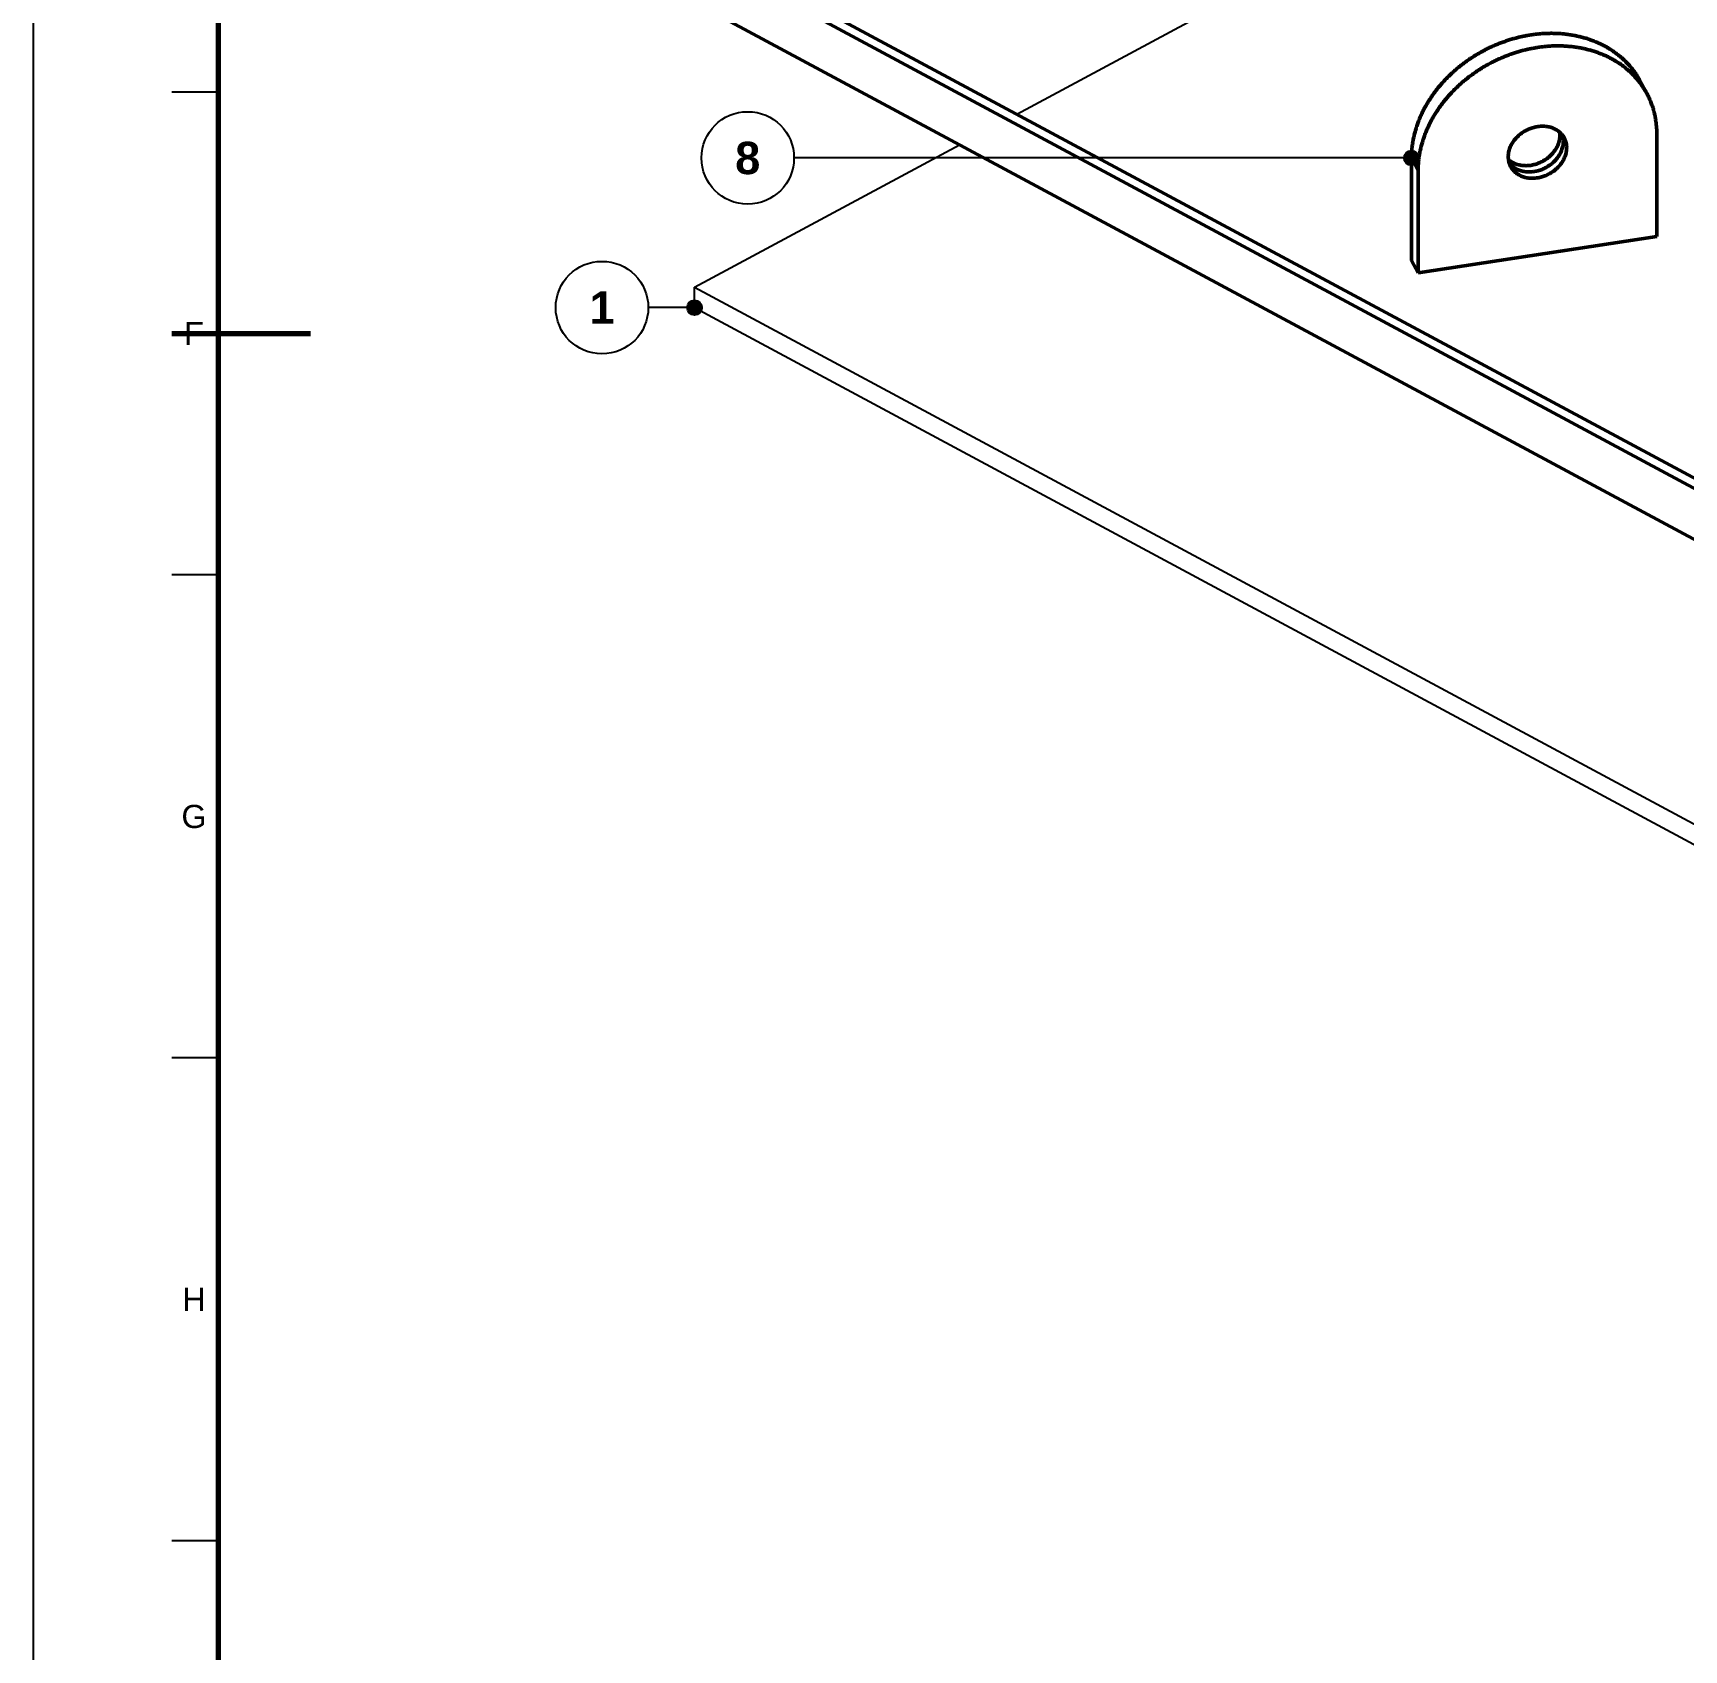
# Model space of a CAD drawing. Header units: millimetres. Extents: x 0 to 841, y 0 to 594.
# Drawn here: x 0 to 178.5, y 154.8 to 329.5 of the extents above; entities that cross this region are included whole.
import ezdxf
from ezdxf.enums import TextEntityAlignment as Align

# ---------------------------------------------------------------- set-up
doc = ezdxf.new("R2010")
doc.units = ezdxf.units.MM
for name, color, linetype, lineweight in [('ACH', 7, 'CONTINUOUS', 13), ('COTA', 7, 'CONTINUOUS', 25), ('FINA', 7, 'CONTINUOUS', 25), ('MARCO', 7, 'CONTINUOUS', 70), ('TXT', 7, 'CONTINUOUS', 25), ('VIS', 7, 'CONTINUOUS', 50)]:
    doc.layers.add(name, color=color, linetype=linetype, lineweight=lineweight)
doc.styles.add('STD', font='LiberationSans-Regular.ttf')
doc.styles.add('STDB', font='LiberationSans-Bold.ttf')

msp = doc.modelspace()

# ---------------------------------------------------------------- hatches: boundary and pattern name
at = {"layer": 'ACH'}
h = msp.add_hatch(color=7, dxfattribs=at)
h.dxf.hatch_style = 1
h.paths.add_polyline_path([(149.79, 315.97), (149.55, 316.53), (148.99, 316.77), (148.42, 316.53), (148.19, 315.97), (148.42, 315.4), (148.99, 315.17), (149.55, 315.4)])
h = msp.add_hatch(color=7, dxfattribs=at)
h.dxf.hatch_style = 1
h.paths.add_polyline_path([(72.3, 299.8), (72.07, 300.36), (71.5, 300.6), (70.93, 300.36), (70.7, 299.8), (70.93, 299.23), (71.5, 299), (72.07, 299.23)])

# ---------------------------------------------------------------- linework, layer by layer
at = {"layer": 'COTA'}
for p, q in [((148.99, 315.97), (82.25, 315.97)), ((71.5, 299.8), (66.5, 299.8))]:
    msp.add_line(p, q, dxfattribs=at)
for centre in [(148.99, 315.97), (71.5, 299.8)]:
    msp.add_circle(centre, 0.8, dxfattribs=at)
at = {"layer": 'FINA'}
for p, q in [((20, 323.09), (15, 323.09)), ((20, 270.91), (15, 270.91)), ((20, 218.73), (15, 218.73)), ((20, 166.55), (15, 166.55))]:
    msp.add_line(p, q, dxfattribs=at)
msp.add_lwpolyline([(0, 0), (841, 0), (841, 594), (0, 594)], close=True, dxfattribs=at)
for points in [[(106.33, 320.71), (335.5, 443.75)], [(71.5, 338.31), (335.5, 196.57)], [(72.53, 338.86), (336.53, 197.12)], [(71.5, 332.77), (335.5, 191.03)], [(148.99, 315.97), (148.99, 316.09), (148.99, 316.21), (148.99, 316.33), (149, 316.45), (149.01, 316.57), (149.01, 316.69), (149.02, 316.81), (149.03, 316.93), (149.05, 317.05), (149.06, 317.16), (149.07, 317.28), (149.09, 317.4), (149.11, 317.52), (149.13, 317.64), (149.15, 317.76), (149.17, 317.88), (149.19, 318), (149.22, 318.11), (149.24, 318.23), (149.27, 318.35), (149.29, 318.47), (149.32, 318.58), (149.35, 318.7), (149.39, 318.81), (149.42, 318.93), (149.45, 319.05), (149.49, 319.16), (149.52, 319.27), (149.56, 319.39), (149.6, 319.5), (149.64, 319.62), (149.68, 319.73), (149.72, 319.84), (149.77, 319.95), (149.81, 320.07), (149.86, 320.18), (149.9, 320.29), (149.95, 320.4), (150, 320.51), (150.05, 320.62), (150.1, 320.73), (150.15, 320.84), (150.2, 320.94), (150.26, 321.05), (150.31, 321.16), (150.37, 321.27), (150.42, 321.37), (150.48, 321.48), (150.54, 321.58), (150.6, 321.69), (150.66, 321.79), (150.72, 321.89), (150.78, 322), (150.84, 322.1), (150.91, 322.2), (150.97, 322.3), (151.04, 322.4), (151.11, 322.5), (151.17, 322.6), (151.24, 322.7), (151.31, 322.8), (151.38, 322.9), (151.45, 322.99), (151.52, 323.09), (151.59, 323.19), (151.67, 323.28), (151.74, 323.38), (151.82, 323.47), (151.89, 323.57), (151.97, 323.66), (152.05, 323.75), (152.12, 323.84), (152.2, 323.93), (152.28, 324.02), (152.36, 324.11), (152.44, 324.2), (152.52, 324.29), (152.6, 324.38), (152.69, 324.47), (152.77, 324.55), (152.85, 324.64), (152.94, 324.72), (153.02, 324.81), (153.11, 324.89), (153.2, 324.98), (153.28, 325.06), (153.37, 325.14), (153.46, 325.22), (153.55, 325.3), (153.64, 325.38), (153.73, 325.46), (153.82, 325.54), (153.91, 325.62), (154.01, 325.7), (154.1, 325.77), (154.19, 325.85), (154.29, 325.92), (154.38, 326), (154.47, 326.07), (154.57, 326.14), (154.67, 326.22), (154.76, 326.29), (154.86, 326.36), (154.96, 326.43), (155.06, 326.5), (155.15, 326.57), (155.25, 326.63), (155.35, 326.7), (155.45, 326.77), (155.55, 326.83), (155.66, 326.9), (155.76, 326.96), (155.86, 327.03), (155.96, 327.09), (156.06, 327.15), (156.17, 327.21), (156.27, 327.27), (156.38, 327.33), (156.48, 327.39), (156.59, 327.45), (156.69, 327.51), (156.8, 327.56), (156.9, 327.62), (157.01, 327.68), (157.12, 327.73), (157.23, 327.78), (157.33, 327.84), (157.44, 327.89), (157.55, 327.94), (157.66, 327.99), (157.77, 328.04), (157.88, 328.09), (157.99, 328.14), (158.1, 328.18), (158.21, 328.23), (158.32, 328.28), (158.43, 328.32), (158.55, 328.36), (158.66, 328.41), (158.77, 328.45), (158.88, 328.49), (159, 328.53), (159.11, 328.57), (159.22, 328.61), (159.34, 328.65), (159.45, 328.69), (159.57, 328.72), (159.68, 328.76), (159.8, 328.79), (159.91, 328.83), (160.03, 328.86), (160.14, 328.89), (160.26, 328.92), (160.38, 328.95), (160.49, 328.98), (160.61, 329.01), (160.73, 329.04), (160.84, 329.07), (160.96, 329.09), (161.08, 329.12), (161.2, 329.14), (161.31, 329.16), (161.43, 329.19), (161.55, 329.21), (161.67, 329.23), (161.79, 329.25), (161.91, 329.27), (162.02, 329.28), (162.14, 329.3), (162.26, 329.32), (162.38, 329.33), (162.5, 329.35), (162.62, 329.36), (162.74, 329.37), (162.86, 329.38), (162.98, 329.39), (163.1, 329.4), (163.22, 329.41), (163.34, 329.41), (163.46, 329.42), (163.58, 329.43), (163.7, 329.43), (163.82, 329.43), (163.94, 329.43), (164.06, 329.44), (164.18, 329.44), (164.3, 329.43), (164.42, 329.43), (164.54, 329.43), (164.66, 329.43), (164.78, 329.42), (164.9, 329.41), (165.02, 329.41), (165.14, 329.4), (165.26, 329.39), (165.38, 329.38), (165.5, 329.37), (165.62, 329.35), (165.74, 329.34), (165.86, 329.32), (165.98, 329.31), (166.1, 329.29), (166.22, 329.27), (166.33, 329.25), (166.45, 329.23), (166.57, 329.21), (166.69, 329.19), (166.81, 329.16), (166.92, 329.14), (167.04, 329.11), (167.16, 329.09), (167.28, 329.06), (167.39, 329.03), (167.51, 329), (167.62, 328.96), (167.74, 328.93), (167.86, 328.9), (167.97, 328.86), (168.08, 328.82), (168.2, 328.79), (168.31, 328.75), (168.43, 328.71), (168.54, 328.67), (168.65, 328.62), (168.76, 328.58), (168.87, 328.53), (168.99, 328.49), (169.1, 328.44), (169.21, 328.39), (169.31, 328.34), (169.42, 328.29), (169.53, 328.24), (169.64, 328.18), (169.75, 328.13), (169.85, 328.07), (169.96, 328.01), (170.06, 327.96), (170.17, 327.9), (170.27, 327.84), (170.37, 327.77), (170.48, 327.71), (170.58, 327.65), (170.68, 327.58), (170.78, 327.51), (170.88, 327.44), (170.97, 327.37), (171.07, 327.3), (171.17, 327.23), (171.26, 327.16), (171.36, 327.09), (171.45, 327.01), (171.54, 326.93), (171.64, 326.86), (171.73, 326.78), (171.82, 326.7), (171.91, 326.62), (171.99, 326.53), (172.08, 326.45), (172.17, 326.37), (172.25, 326.28), (172.33, 326.19), (172.41, 326.1), (172.5, 326.02), (172.58, 325.93), (172.65, 325.83), (172.73, 325.74), (172.81, 325.65), (172.88, 325.56), (172.96, 325.46), (173.03, 325.36), (173.1, 325.27), (173.17, 325.17), (173.24, 325.07), (173.3, 324.97), (173.37, 324.87), (173.43, 324.77), (173.5, 324.67), (173.56, 324.56), (173.62, 324.46), (173.68, 324.35), (173.73, 324.25)], [(149.71, 314.61), (149.71, 314.73), (149.71, 314.85), (149.72, 314.97), (149.72, 315.09), (149.73, 315.21), (149.74, 315.33), (149.74, 315.45), (149.76, 315.57), (149.77, 315.69), (149.78, 315.81), (149.8, 315.93), (149.81, 316.05), (149.83, 316.17), (149.85, 316.29), (149.87, 316.4), (149.89, 316.52), (149.91, 316.64), (149.94, 316.76), (149.96, 316.88), (149.99, 316.99), (150.02, 317.11), (150.05, 317.23), (150.08, 317.34), (150.11, 317.46), (150.14, 317.57), (150.17, 317.69), (150.21, 317.81), (150.24, 317.92), (150.28, 318.03), (150.32, 318.15), (150.36, 318.26), (150.4, 318.37), (150.44, 318.49), (150.49, 318.6), (150.53, 318.71), (150.58, 318.82), (150.62, 318.93), (150.67, 319.04), (150.72, 319.15), (150.77, 319.26), (150.82, 319.37), (150.87, 319.48), (150.92, 319.59), (150.98, 319.7), (151.03, 319.8), (151.09, 319.91), (151.14, 320.02), (151.2, 320.12), (151.26, 320.23), (151.32, 320.33), (151.38, 320.44), (151.44, 320.54), (151.5, 320.64), (151.57, 320.74), (151.63, 320.85), (151.69, 320.95), (151.76, 321.05), (151.83, 321.15), (151.89, 321.25), (151.96, 321.35), (152.03, 321.44), (152.1, 321.54), (152.17, 321.64), (152.24, 321.74), (152.32, 321.83), (152.39, 321.93), (152.46, 322.02), (152.54, 322.12), (152.61, 322.21), (152.69, 322.3), (152.77, 322.4), (152.84, 322.49), (152.92, 322.58), (153, 322.67), (153.08, 322.76), (153.16, 322.85), (153.24, 322.94), (153.33, 323.02), (153.41, 323.11), (153.49, 323.2), (153.58, 323.28), (153.66, 323.37), (153.75, 323.45), (153.83, 323.54), (153.92, 323.62), (154.01, 323.7), (154.09, 323.79), (154.18, 323.87), (154.27, 323.95), (154.36, 324.03), (154.45, 324.11), (154.54, 324.19), (154.63, 324.26), (154.73, 324.34), (154.82, 324.42), (154.91, 324.49), (155.01, 324.57), (155.1, 324.64), (155.2, 324.72), (155.29, 324.79), (155.39, 324.86), (155.48, 324.93), (155.58, 325), (155.68, 325.07), (155.78, 325.14), (155.88, 325.21), (155.98, 325.28), (156.07, 325.35), (156.17, 325.41), (156.28, 325.48), (156.38, 325.54), (156.48, 325.61), (156.58, 325.67), (156.68, 325.73), (156.79, 325.8), (156.89, 325.86), (156.99, 325.92), (157.1, 325.98), (157.2, 326.04), (157.31, 326.09), (157.41, 326.15), (157.52, 326.21), (157.63, 326.27), (157.73, 326.32), (157.84, 326.37), (157.95, 326.43), (158.05, 326.48), (158.16, 326.53), (158.27, 326.58), (158.38, 326.63), (158.49, 326.68), (158.6, 326.73), (158.71, 326.78), (158.82, 326.83), (158.93, 326.87), (159.04, 326.92), (159.15, 326.97), (159.27, 327.01), (159.38, 327.05), (159.49, 327.09), (159.6, 327.14), (159.72, 327.18), (159.83, 327.22), (159.94, 327.26), (160.06, 327.29), (160.17, 327.33), (160.29, 327.37), (160.4, 327.4), (160.52, 327.44), (160.63, 327.47), (160.75, 327.5), (160.86, 327.54), (160.98, 327.57), (161.1, 327.6), (161.21, 327.63), (161.33, 327.66), (161.45, 327.68), (161.56, 327.71), (161.68, 327.74), (161.8, 327.76), (161.92, 327.79), (162.03, 327.81), (162.15, 327.83), (162.27, 327.85), (162.39, 327.87), (162.51, 327.89), (162.63, 327.91), (162.75, 327.93), (162.86, 327.95), (162.98, 327.96), (163.1, 327.98), (163.22, 327.99), (163.34, 328), (163.46, 328.01), (163.58, 328.03), (163.7, 328.04), (163.82, 328.04), (163.94, 328.05), (164.06, 328.06), (164.18, 328.07), (164.3, 328.07), (164.42, 328.07), (164.54, 328.08), (164.66, 328.08), (164.78, 328.08), (164.9, 328.08), (165.02, 328.08), (165.14, 328.08), (165.26, 328.07), (165.38, 328.07), (165.5, 328.06), (165.62, 328.06), (165.74, 328.05), (165.86, 328.04), (165.98, 328.03), (166.1, 328.02), (166.22, 328.01), (166.34, 328), (166.46, 327.98), (166.58, 327.97), (166.7, 327.95), (166.82, 327.94), (166.94, 327.92), (167.06, 327.9), (167.17, 327.88), (167.29, 327.86), (167.41, 327.83), (167.53, 327.81), (167.65, 327.78), (167.76, 327.76), (167.88, 327.73), (168, 327.7), (168.11, 327.67), (168.23, 327.64), (168.35, 327.61), (168.46, 327.58), (168.58, 327.54), (168.69, 327.51), (168.81, 327.47), (168.92, 327.43), (169.03, 327.39), (169.15, 327.35), (169.26, 327.31), (169.37, 327.27), (169.48, 327.22), (169.6, 327.18), (169.71, 327.13), (169.82, 327.08), (169.93, 327.04), (170.04, 326.99), (170.14, 326.93), (170.25, 326.88), (170.36, 326.83), (170.47, 326.77), (170.57, 326.72), (170.68, 326.66), (170.78, 326.6), (170.89, 326.54), (170.99, 326.48), (171.1, 326.42), (171.2, 326.35), (171.3, 326.29), (171.4, 326.22), (171.5, 326.16), (171.6, 326.09), (171.7, 326.02), (171.79, 325.95), (171.89, 325.88), (171.99, 325.8), (172.08, 325.73), (172.17, 325.65), (172.27, 325.58), (172.36, 325.5), (172.45, 325.42), (172.54, 325.34), (172.63, 325.26), (172.71, 325.18), (172.8, 325.09), (172.89, 325.01), (172.97, 324.92), (173.05, 324.84), (173.14, 324.75), (173.22, 324.66), (173.3, 324.57), (173.38, 324.48), (173.45, 324.39), (173.53, 324.29), (173.6, 324.2), (173.68, 324.11), (173.75, 324.01), (173.82, 323.91), (173.89, 323.81), (173.96, 323.72), (174.03, 323.62), (174.09, 323.51), (174.15, 323.41), (174.22, 323.31), (174.28, 323.21), (174.34, 323.1), (174.4, 323), (174.46, 322.89)], [(173.73, 324.25), (174.46, 322.89)], [(174.46, 322.89), (174.51, 322.79), (174.57, 322.68), (174.62, 322.57), (174.67, 322.46), (174.72, 322.35), (174.77, 322.24), (174.82, 322.12), (174.86, 322.01), (174.91, 321.9), (174.95, 321.78), (174.99, 321.67), (175.03, 321.55), (175.07, 321.44), (175.11, 321.32), (175.14, 321.21), (175.17, 321.09), (175.21, 320.97), (175.24, 320.86), (175.26, 320.74), (175.29, 320.62), (175.32, 320.5), (175.34, 320.38), (175.36, 320.26), (175.38, 320.14), (175.4, 320.02), (175.42, 319.9), (175.44, 319.78), (175.45, 319.66), (175.46, 319.54), (175.47, 319.42), (175.48, 319.3), (175.49, 319.18), (175.5, 319.05), (175.5, 318.93), (175.51, 318.81), (175.51, 318.69), (175.51, 318.57)], [(159.46, 316.11), (159.46, 316.23), (159.47, 316.35), (159.48, 316.47), (159.5, 316.59), (159.53, 316.71), (159.56, 316.82), (159.59, 316.94), (159.64, 317.06), (159.68, 317.17), (159.73, 317.28), (159.78, 317.39), (159.84, 317.49), (159.9, 317.6), (159.97, 317.7), (160.04, 317.8), (160.11, 317.9), (160.19, 317.99), (160.27, 318.08), (160.35, 318.17), (160.44, 318.26), (160.52, 318.34), (160.61, 318.43), (160.71, 318.5), (160.8, 318.58), (160.9, 318.65), (161, 318.72), (161.1, 318.79), (161.2, 318.85), (161.31, 318.91), (161.42, 318.97), (161.53, 319.02), (161.64, 319.07), (161.75, 319.12), (161.86, 319.16), (161.98, 319.2), (162.09, 319.24), (162.21, 319.27), (162.33, 319.3), (162.45, 319.33), (162.57, 319.35), (162.69, 319.37), (162.81, 319.38), (162.93, 319.39), (163.05, 319.4), (163.17, 319.4), (163.29, 319.4), (163.41, 319.39), (163.53, 319.38), (163.65, 319.36), (163.77, 319.34), (163.89, 319.32), (164.01, 319.29), (164.13, 319.25), (164.24, 319.21), (164.35, 319.16), (164.46, 319.11), (164.57, 319.06), (164.68, 319), (164.78, 318.93), (164.88, 318.86), (164.97, 318.79), (165.06, 318.71), (165.15, 318.62), (165.23, 318.53), (165.31, 318.44), (165.38, 318.34), (165.45, 318.24), (165.51, 318.13)], [(159.48, 315.79), (159.57, 315.71), (159.67, 315.64), (159.77, 315.57), (159.87, 315.51), (159.98, 315.45), (160.09, 315.4), (160.2, 315.35), (160.31, 315.3), (160.43, 315.27), (160.55, 315.23), (160.66, 315.21), (160.78, 315.18), (160.9, 315.16), (161.03, 315.15), (161.15, 315.14), (161.27, 315.14), (161.39, 315.13), (161.51, 315.14), (161.63, 315.15), (161.75, 315.16), (161.88, 315.17), (162, 315.19), (162.11, 315.22), (162.23, 315.25), (162.35, 315.28), (162.47, 315.31), (162.58, 315.35), (162.7, 315.39), (162.81, 315.44), (162.92, 315.49), (163.03, 315.54), (163.14, 315.59), (163.25, 315.65), (163.35, 315.72), (163.45, 315.78), (163.56, 315.85), (163.65, 315.92), (163.75, 315.99), (163.84, 316.07), (163.94, 316.15), (164.03, 316.23), (164.11, 316.32), (164.2, 316.41), (164.28, 316.5), (164.35, 316.59), (164.43, 316.69), (164.5, 316.79), (164.57, 316.89), (164.63, 316.99), (164.69, 317.1), (164.75, 317.21), (164.8, 317.32), (164.85, 317.43), (164.89, 317.54), (164.93, 317.66), (164.96, 317.78), (164.99, 317.9), (165.01, 318.02), (165.03, 318.14), (165.04, 318.26), (165.04, 318.38), (165.04, 318.5), (165.04, 318.62), (165.02, 318.74)], [(165.3, 318.45), (165.33, 318.34), (165.36, 318.22), (165.38, 318.1), (165.39, 317.98), (165.4, 317.86), (165.41, 317.74), (165.4, 317.62), (165.39, 317.5), (165.38, 317.38), (165.36, 317.26), (165.33, 317.14), (165.3, 317.02), (165.26, 316.91), (165.22, 316.79), (165.18, 316.68), (165.13, 316.57), (165.07, 316.46), (165.01, 316.36), (164.95, 316.25), (164.89, 316.15), (164.82, 316.05), (164.75, 315.96), (164.67, 315.86), (164.59, 315.77), (164.51, 315.68), (164.42, 315.59), (164.34, 315.51), (164.25, 315.43), (164.15, 315.35), (164.06, 315.28), (163.96, 315.2), (163.86, 315.14), (163.76, 315.07), (163.66, 315.01), (163.55, 314.95), (163.45, 314.89), (163.34, 314.84), (163.23, 314.79), (163.12, 314.74), (163, 314.69), (162.89, 314.65), (162.77, 314.62), (162.66, 314.58), (162.54, 314.56), (162.42, 314.53), (162.3, 314.51), (162.18, 314.49), (162.06, 314.48), (161.94, 314.46), (161.82, 314.46), (161.7, 314.46), (161.58, 314.46), (161.46, 314.47), (161.34, 314.48), (161.22, 314.49), (161.1, 314.51), (160.98, 314.54), (160.86, 314.57), (160.75, 314.6), (160.63, 314.64), (160.52, 314.69), (160.41, 314.74), (160.3, 314.79), (160.2, 314.85), (160.1, 314.91), (160, 314.98), (159.9, 315.06), (159.81, 315.14), (159.72, 315.22), (159.64, 315.31), (159.56, 315.4)], [(165.51, 318.13), (165.56, 318.02), (165.61, 317.91), (165.65, 317.8), (165.68, 317.69), (165.71, 317.57), (165.74, 317.45), (165.75, 317.33), (165.76, 317.21), (165.77, 317.09), (165.76, 316.97), (165.76, 316.85), (165.74, 316.73), (165.72, 316.62), (165.7, 316.5), (165.67, 316.38), (165.64, 316.27), (165.6, 316.15), (165.55, 316.04), (165.5, 315.93), (165.45, 315.82), (165.4, 315.72), (165.34, 315.61), (165.27, 315.51), (165.21, 315.41), (165.13, 315.32), (165.06, 315.22), (164.98, 315.13), (164.9, 315.04), (164.82, 314.95), (164.74, 314.87), (164.65, 314.79), (164.56, 314.71), (164.46, 314.63), (164.37, 314.56), (164.27, 314.49), (164.17, 314.42), (164.07, 314.36), (163.97, 314.3), (163.86, 314.24), (163.75, 314.18), (163.65, 314.13), (163.54, 314.08), (163.42, 314.04), (163.31, 314), (163.2, 313.96), (163.08, 313.93), (162.97, 313.89), (162.85, 313.87), (162.73, 313.84), (162.62, 313.82), (162.5, 313.81), (162.38, 313.79), (162.26, 313.78), (162.14, 313.78), (162.02, 313.78), (161.9, 313.78), (161.78, 313.79), (161.66, 313.8), (161.54, 313.82), (161.42, 313.84), (161.3, 313.87), (161.19, 313.9), (161.07, 313.94), (160.96, 313.98), (160.85, 314.02), (160.74, 314.07), (160.63, 314.13), (160.53, 314.19), (160.43, 314.25), (160.33, 314.32), (160.24, 314.4), (160.15, 314.48), (160.06, 314.56), (159.98, 314.65), (159.91, 314.75), (159.84, 314.84), (159.77, 314.94), (159.71, 315.05)], [(175.51, 318.57), (175.51, 307.5)], [(71.5, 302.01), (100.15, 317.39)], [(148.99, 304.89), (148.99, 315.97)], [(149.71, 314.61), (148.99, 315.97)], [(159.71, 315.05), (159.66, 315.16), (159.61, 315.27), (159.57, 315.38), (159.53, 315.5), (159.51, 315.62), (159.48, 315.74), (159.47, 315.86), (159.46, 315.98), (159.46, 316.11)], [(149.71, 303.54), (149.71, 314.61)], [(175.51, 307.5), (149.71, 303.54)], [(149.71, 303.54), (148.99, 304.89)], [(71.5, 299.8), (71.5, 302.01)], [(71.5, 302.01), (335.5, 160.27)], [(71.5, 299.8), (335.5, 158.06)]]:
    msp.add_lwpolyline(points, dxfattribs=at)
for centre in [(77.25, 315.97), (61.5, 299.8)]:
    msp.add_circle(centre, 5, dxfattribs=at)
at = {"layer": 'MARCO'}
msp.add_line((15, 297), (30, 297), dxfattribs=at)
msp.add_lwpolyline([(20, 10), (831, 10), (831, 584), (20, 584)], close=True, dxfattribs=at)
at = {"layer": 'VIS'}
for points in [[(71.5, 338.31), (335.5, 196.57)], [(72.53, 338.86), (336.53, 197.12)], [(71.5, 332.77), (335.5, 191.03)], [(148.99, 315.97), (148.99, 316.09), (148.99, 316.21), (148.99, 316.33), (149, 316.45), (149.01, 316.57), (149.01, 316.69), (149.02, 316.81), (149.03, 316.93), (149.05, 317.05), (149.06, 317.16), (149.07, 317.28), (149.09, 317.4), (149.11, 317.52), (149.13, 317.64), (149.15, 317.76), (149.17, 317.88), (149.19, 318), (149.22, 318.11), (149.24, 318.23), (149.27, 318.35), (149.29, 318.47), (149.32, 318.58), (149.35, 318.7), (149.39, 318.81), (149.42, 318.93), (149.45, 319.05), (149.49, 319.16), (149.52, 319.27), (149.56, 319.39), (149.6, 319.5), (149.64, 319.62), (149.68, 319.73), (149.72, 319.84), (149.77, 319.95), (149.81, 320.07), (149.86, 320.18), (149.9, 320.29), (149.95, 320.4), (150, 320.51), (150.05, 320.62), (150.1, 320.73), (150.15, 320.84), (150.2, 320.94), (150.26, 321.05), (150.31, 321.16), (150.37, 321.27), (150.42, 321.37), (150.48, 321.48), (150.54, 321.58), (150.6, 321.69), (150.66, 321.79), (150.72, 321.89), (150.78, 322), (150.84, 322.1), (150.91, 322.2), (150.97, 322.3), (151.04, 322.4), (151.11, 322.5), (151.17, 322.6), (151.24, 322.7), (151.31, 322.8), (151.38, 322.9), (151.45, 322.99), (151.52, 323.09), (151.59, 323.19), (151.67, 323.28), (151.74, 323.38), (151.82, 323.47), (151.89, 323.57), (151.97, 323.66), (152.05, 323.75), (152.12, 323.84), (152.2, 323.93), (152.28, 324.02), (152.36, 324.11), (152.44, 324.2), (152.52, 324.29), (152.6, 324.38), (152.69, 324.47), (152.77, 324.55), (152.85, 324.64), (152.94, 324.72), (153.02, 324.81), (153.11, 324.89), (153.2, 324.98), (153.28, 325.06), (153.37, 325.14), (153.46, 325.22), (153.55, 325.3), (153.64, 325.38), (153.73, 325.46), (153.82, 325.54), (153.91, 325.62), (154.01, 325.7), (154.1, 325.77), (154.19, 325.85), (154.29, 325.92), (154.38, 326), (154.47, 326.07), (154.57, 326.14), (154.67, 326.22), (154.76, 326.29), (154.86, 326.36), (154.96, 326.43), (155.06, 326.5), (155.15, 326.57), (155.25, 326.63), (155.35, 326.7), (155.45, 326.77), (155.55, 326.83), (155.66, 326.9), (155.76, 326.96), (155.86, 327.03), (155.96, 327.09), (156.06, 327.15), (156.17, 327.21), (156.27, 327.27), (156.38, 327.33), (156.48, 327.39), (156.59, 327.45), (156.69, 327.51), (156.8, 327.56), (156.9, 327.62), (157.01, 327.68), (157.12, 327.73), (157.23, 327.78), (157.33, 327.84), (157.44, 327.89), (157.55, 327.94), (157.66, 327.99), (157.77, 328.04), (157.88, 328.09), (157.99, 328.14), (158.1, 328.18), (158.21, 328.23), (158.32, 328.28), (158.43, 328.32), (158.55, 328.36), (158.66, 328.41), (158.77, 328.45), (158.88, 328.49), (159, 328.53), (159.11, 328.57), (159.22, 328.61), (159.34, 328.65), (159.45, 328.69), (159.57, 328.72), (159.68, 328.76), (159.8, 328.79), (159.91, 328.83), (160.03, 328.86), (160.14, 328.89), (160.26, 328.92), (160.38, 328.95), (160.49, 328.98), (160.61, 329.01), (160.73, 329.04), (160.84, 329.07), (160.96, 329.09), (161.08, 329.12), (161.2, 329.14), (161.31, 329.16), (161.43, 329.19), (161.55, 329.21), (161.67, 329.23), (161.79, 329.25), (161.91, 329.27), (162.02, 329.28), (162.14, 329.3), (162.26, 329.32), (162.38, 329.33), (162.5, 329.35), (162.62, 329.36), (162.74, 329.37), (162.86, 329.38), (162.98, 329.39), (163.1, 329.4), (163.22, 329.41), (163.34, 329.41), (163.46, 329.42), (163.58, 329.43), (163.7, 329.43), (163.82, 329.43), (163.94, 329.43), (164.06, 329.44), (164.18, 329.44), (164.3, 329.43), (164.42, 329.43), (164.54, 329.43), (164.66, 329.43), (164.78, 329.42), (164.9, 329.41), (165.02, 329.41), (165.14, 329.4), (165.26, 329.39), (165.38, 329.38), (165.5, 329.37), (165.62, 329.35), (165.74, 329.34), (165.86, 329.32), (165.98, 329.31), (166.1, 329.29), (166.22, 329.27), (166.33, 329.25), (166.45, 329.23), (166.57, 329.21), (166.69, 329.19), (166.81, 329.16), (166.92, 329.14), (167.04, 329.11), (167.16, 329.09), (167.28, 329.06), (167.39, 329.03), (167.51, 329), (167.62, 328.96), (167.74, 328.93), (167.86, 328.9), (167.97, 328.86), (168.08, 328.82), (168.2, 328.79), (168.31, 328.75), (168.43, 328.71), (168.54, 328.67), (168.65, 328.62), (168.76, 328.58), (168.87, 328.53), (168.99, 328.49), (169.1, 328.44), (169.21, 328.39), (169.31, 328.34), (169.42, 328.29), (169.53, 328.24), (169.64, 328.18), (169.75, 328.13), (169.85, 328.07), (169.96, 328.01), (170.06, 327.96), (170.17, 327.9), (170.27, 327.84), (170.37, 327.77), (170.48, 327.71), (170.58, 327.65), (170.68, 327.58), (170.78, 327.51), (170.88, 327.44), (170.97, 327.37), (171.07, 327.3), (171.17, 327.23), (171.26, 327.16), (171.36, 327.09), (171.45, 327.01), (171.54, 326.93), (171.64, 326.86), (171.73, 326.78), (171.82, 326.7), (171.91, 326.62), (171.99, 326.53), (172.08, 326.45), (172.17, 326.37), (172.25, 326.28), (172.33, 326.19), (172.41, 326.1), (172.5, 326.02), (172.58, 325.93), (172.65, 325.83), (172.73, 325.74), (172.81, 325.65), (172.88, 325.56), (172.96, 325.46), (173.03, 325.36), (173.1, 325.27), (173.17, 325.17), (173.24, 325.07), (173.3, 324.97), (173.37, 324.87), (173.43, 324.77), (173.5, 324.67), (173.56, 324.56), (173.62, 324.46), (173.68, 324.35), (173.73, 324.25)], [(149.71, 314.61), (149.71, 314.73), (149.71, 314.85), (149.72, 314.97), (149.72, 315.09), (149.73, 315.21), (149.74, 315.33), (149.74, 315.45), (149.76, 315.57), (149.77, 315.69), (149.78, 315.81), (149.8, 315.93), (149.81, 316.05), (149.83, 316.17), (149.85, 316.29), (149.87, 316.4), (149.89, 316.52), (149.91, 316.64), (149.94, 316.76), (149.96, 316.88), (149.99, 316.99), (150.02, 317.11), (150.05, 317.23), (150.08, 317.34), (150.11, 317.46), (150.14, 317.57), (150.17, 317.69), (150.21, 317.81), (150.24, 317.92), (150.28, 318.03), (150.32, 318.15), (150.36, 318.26), (150.4, 318.37), (150.44, 318.49), (150.49, 318.6), (150.53, 318.71), (150.58, 318.82), (150.62, 318.93), (150.67, 319.04), (150.72, 319.15), (150.77, 319.26), (150.82, 319.37), (150.87, 319.48), (150.92, 319.59), (150.98, 319.7), (151.03, 319.8), (151.09, 319.91), (151.14, 320.02), (151.2, 320.12), (151.26, 320.23), (151.32, 320.33), (151.38, 320.44), (151.44, 320.54), (151.5, 320.64), (151.57, 320.74), (151.63, 320.85), (151.69, 320.95), (151.76, 321.05), (151.83, 321.15), (151.89, 321.25), (151.96, 321.35), (152.03, 321.44), (152.1, 321.54), (152.17, 321.64), (152.24, 321.74), (152.32, 321.83), (152.39, 321.93), (152.46, 322.02), (152.54, 322.12), (152.61, 322.21), (152.69, 322.3), (152.77, 322.4), (152.84, 322.49), (152.92, 322.58), (153, 322.67), (153.08, 322.76), (153.16, 322.85), (153.24, 322.94), (153.33, 323.02), (153.41, 323.11), (153.49, 323.2), (153.58, 323.28), (153.66, 323.37), (153.75, 323.45), (153.83, 323.54), (153.92, 323.62), (154.01, 323.7), (154.09, 323.79), (154.18, 323.87), (154.27, 323.95), (154.36, 324.03), (154.45, 324.11), (154.54, 324.19), (154.63, 324.26), (154.73, 324.34), (154.82, 324.42), (154.91, 324.49), (155.01, 324.57), (155.1, 324.64), (155.2, 324.72), (155.29, 324.79), (155.39, 324.86), (155.48, 324.93), (155.58, 325), (155.68, 325.07), (155.78, 325.14), (155.88, 325.21), (155.98, 325.28), (156.07, 325.35), (156.17, 325.41), (156.28, 325.48), (156.38, 325.54), (156.48, 325.61), (156.58, 325.67), (156.68, 325.73), (156.79, 325.8), (156.89, 325.86), (156.99, 325.92), (157.1, 325.98), (157.2, 326.04), (157.31, 326.09), (157.41, 326.15), (157.52, 326.21), (157.63, 326.27), (157.73, 326.32), (157.84, 326.37), (157.95, 326.43), (158.05, 326.48), (158.16, 326.53), (158.27, 326.58), (158.38, 326.63), (158.49, 326.68), (158.6, 326.73), (158.71, 326.78), (158.82, 326.83), (158.93, 326.87), (159.04, 326.92), (159.15, 326.97), (159.27, 327.01), (159.38, 327.05), (159.49, 327.09), (159.6, 327.14), (159.72, 327.18), (159.83, 327.22), (159.94, 327.26), (160.06, 327.29), (160.17, 327.33), (160.29, 327.37), (160.4, 327.4), (160.52, 327.44), (160.63, 327.47), (160.75, 327.5), (160.86, 327.54), (160.98, 327.57), (161.1, 327.6), (161.21, 327.63), (161.33, 327.66), (161.45, 327.68), (161.56, 327.71), (161.68, 327.74), (161.8, 327.76), (161.92, 327.79), (162.03, 327.81), (162.15, 327.83), (162.27, 327.85), (162.39, 327.87), (162.51, 327.89), (162.63, 327.91), (162.75, 327.93), (162.86, 327.95), (162.98, 327.96), (163.1, 327.98), (163.22, 327.99), (163.34, 328), (163.46, 328.01), (163.58, 328.03), (163.7, 328.04), (163.82, 328.04), (163.94, 328.05), (164.06, 328.06), (164.18, 328.07), (164.3, 328.07), (164.42, 328.07), (164.54, 328.08), (164.66, 328.08), (164.78, 328.08), (164.9, 328.08), (165.02, 328.08), (165.14, 328.08), (165.26, 328.07), (165.38, 328.07), (165.5, 328.06), (165.62, 328.06), (165.74, 328.05), (165.86, 328.04), (165.98, 328.03), (166.1, 328.02), (166.22, 328.01), (166.34, 328), (166.46, 327.98), (166.58, 327.97), (166.7, 327.95), (166.82, 327.94), (166.94, 327.92), (167.06, 327.9), (167.17, 327.88), (167.29, 327.86), (167.41, 327.83), (167.53, 327.81), (167.65, 327.78), (167.76, 327.76), (167.88, 327.73), (168, 327.7), (168.11, 327.67), (168.23, 327.64), (168.35, 327.61), (168.46, 327.58), (168.58, 327.54), (168.69, 327.51), (168.81, 327.47), (168.92, 327.43), (169.03, 327.39), (169.15, 327.35), (169.26, 327.31), (169.37, 327.27), (169.48, 327.22), (169.6, 327.18), (169.71, 327.13), (169.82, 327.08), (169.93, 327.04), (170.04, 326.99), (170.14, 326.93), (170.25, 326.88), (170.36, 326.83), (170.47, 326.77), (170.57, 326.72), (170.68, 326.66), (170.78, 326.6), (170.89, 326.54), (170.99, 326.48), (171.1, 326.42), (171.2, 326.35), (171.3, 326.29), (171.4, 326.22), (171.5, 326.16), (171.6, 326.09), (171.7, 326.02), (171.79, 325.95), (171.89, 325.88), (171.99, 325.8), (172.08, 325.73), (172.17, 325.65), (172.27, 325.58), (172.36, 325.5), (172.45, 325.42), (172.54, 325.34), (172.63, 325.26), (172.71, 325.18), (172.8, 325.09), (172.89, 325.01), (172.97, 324.92), (173.05, 324.84), (173.14, 324.75), (173.22, 324.66), (173.3, 324.57), (173.38, 324.48), (173.45, 324.39), (173.53, 324.29), (173.6, 324.2), (173.68, 324.11), (173.75, 324.01), (173.82, 323.91), (173.89, 323.81), (173.96, 323.72), (174.03, 323.62), (174.09, 323.51), (174.15, 323.41), (174.22, 323.31), (174.28, 323.21), (174.34, 323.1), (174.4, 323), (174.46, 322.89)], [(173.73, 324.25), (174.46, 322.89)], [(174.46, 322.89), (174.51, 322.79), (174.57, 322.68), (174.62, 322.57), (174.67, 322.46), (174.72, 322.35), (174.77, 322.24), (174.82, 322.12), (174.86, 322.01), (174.91, 321.9), (174.95, 321.78), (174.99, 321.67), (175.03, 321.55), (175.07, 321.44), (175.11, 321.32), (175.14, 321.21), (175.17, 321.09), (175.21, 320.97), (175.24, 320.86), (175.26, 320.74), (175.29, 320.62), (175.32, 320.5), (175.34, 320.38), (175.36, 320.26), (175.38, 320.14), (175.4, 320.02), (175.42, 319.9), (175.44, 319.78), (175.45, 319.66), (175.46, 319.54), (175.47, 319.42), (175.48, 319.3), (175.49, 319.18), (175.5, 319.05), (175.5, 318.93), (175.51, 318.81), (175.51, 318.69), (175.51, 318.57)], [(159.46, 316.11), (159.46, 316.23), (159.47, 316.35), (159.48, 316.47), (159.5, 316.59), (159.53, 316.71), (159.56, 316.82), (159.59, 316.94), (159.64, 317.06), (159.68, 317.17), (159.73, 317.28), (159.78, 317.39), (159.84, 317.49), (159.9, 317.6), (159.97, 317.7), (160.04, 317.8), (160.11, 317.9), (160.19, 317.99), (160.27, 318.08), (160.35, 318.17), (160.44, 318.26), (160.52, 318.34), (160.61, 318.43), (160.71, 318.5), (160.8, 318.58), (160.9, 318.65), (161, 318.72), (161.1, 318.79), (161.2, 318.85), (161.31, 318.91), (161.42, 318.97), (161.53, 319.02), (161.64, 319.07), (161.75, 319.12), (161.86, 319.16), (161.98, 319.2), (162.09, 319.24), (162.21, 319.27), (162.33, 319.3), (162.45, 319.33), (162.57, 319.35), (162.69, 319.37), (162.81, 319.38), (162.93, 319.39), (163.05, 319.4), (163.17, 319.4), (163.29, 319.4), (163.41, 319.39), (163.53, 319.38), (163.65, 319.36), (163.77, 319.34), (163.89, 319.32), (164.01, 319.29), (164.13, 319.25), (164.24, 319.21), (164.35, 319.16), (164.46, 319.11), (164.57, 319.06), (164.68, 319), (164.78, 318.93), (164.88, 318.86), (164.97, 318.79), (165.06, 318.71), (165.15, 318.62), (165.23, 318.53), (165.31, 318.44), (165.38, 318.34), (165.45, 318.24), (165.51, 318.13)], [(159.48, 315.79), (159.57, 315.71), (159.67, 315.64), (159.77, 315.57), (159.87, 315.51), (159.98, 315.45), (160.09, 315.4), (160.2, 315.35), (160.31, 315.3), (160.43, 315.27), (160.55, 315.23), (160.66, 315.21), (160.78, 315.18), (160.9, 315.16), (161.03, 315.15), (161.15, 315.14), (161.27, 315.14), (161.39, 315.13), (161.51, 315.14), (161.63, 315.15), (161.75, 315.16), (161.88, 315.17), (162, 315.19), (162.11, 315.22), (162.23, 315.25), (162.35, 315.28), (162.47, 315.31), (162.58, 315.35), (162.7, 315.39), (162.81, 315.44), (162.92, 315.49), (163.03, 315.54), (163.14, 315.59), (163.25, 315.65), (163.35, 315.72), (163.45, 315.78), (163.56, 315.85), (163.65, 315.92), (163.75, 315.99), (163.84, 316.07), (163.94, 316.15), (164.03, 316.23), (164.11, 316.32), (164.2, 316.41), (164.28, 316.5), (164.35, 316.59), (164.43, 316.69), (164.5, 316.79), (164.57, 316.89), (164.63, 316.99), (164.69, 317.1), (164.75, 317.21), (164.8, 317.32), (164.85, 317.43), (164.89, 317.54), (164.93, 317.66), (164.96, 317.78), (164.99, 317.9), (165.01, 318.02), (165.03, 318.14), (165.04, 318.26), (165.04, 318.38), (165.04, 318.5), (165.04, 318.62), (165.02, 318.74)], [(165.3, 318.45), (165.33, 318.34), (165.36, 318.22), (165.38, 318.1), (165.39, 317.98), (165.4, 317.86), (165.41, 317.74), (165.4, 317.62), (165.39, 317.5), (165.38, 317.38), (165.36, 317.26), (165.33, 317.14), (165.3, 317.02), (165.26, 316.91), (165.22, 316.79), (165.18, 316.68), (165.13, 316.57), (165.07, 316.46), (165.01, 316.36), (164.95, 316.25), (164.89, 316.15), (164.82, 316.05), (164.75, 315.96), (164.67, 315.86), (164.59, 315.77), (164.51, 315.68), (164.42, 315.59), (164.34, 315.51), (164.25, 315.43), (164.15, 315.35), (164.06, 315.28), (163.96, 315.2), (163.86, 315.14), (163.76, 315.07), (163.66, 315.01), (163.55, 314.95), (163.45, 314.89), (163.34, 314.84), (163.23, 314.79), (163.12, 314.74), (163, 314.69), (162.89, 314.65), (162.77, 314.62), (162.66, 314.58), (162.54, 314.56), (162.42, 314.53), (162.3, 314.51), (162.18, 314.49), (162.06, 314.48), (161.94, 314.46), (161.82, 314.46), (161.7, 314.46), (161.58, 314.46), (161.46, 314.47), (161.34, 314.48), (161.22, 314.49), (161.1, 314.51), (160.98, 314.54), (160.86, 314.57), (160.75, 314.6), (160.63, 314.64), (160.52, 314.69), (160.41, 314.74), (160.3, 314.79), (160.2, 314.85), (160.1, 314.91), (160, 314.98), (159.9, 315.06), (159.81, 315.14), (159.72, 315.22), (159.64, 315.31), (159.56, 315.4)], [(165.51, 318.13), (165.56, 318.02), (165.61, 317.91), (165.65, 317.8), (165.68, 317.69), (165.71, 317.57), (165.74, 317.45), (165.75, 317.33), (165.76, 317.21), (165.77, 317.09), (165.76, 316.97), (165.76, 316.85), (165.74, 316.73), (165.72, 316.62), (165.7, 316.5), (165.67, 316.38), (165.64, 316.27), (165.6, 316.15), (165.55, 316.04), (165.5, 315.93), (165.45, 315.82), (165.4, 315.72), (165.34, 315.61), (165.27, 315.51), (165.21, 315.41), (165.13, 315.32), (165.06, 315.22), (164.98, 315.13), (164.9, 315.04), (164.82, 314.95), (164.74, 314.87), (164.65, 314.79), (164.56, 314.71), (164.46, 314.63), (164.37, 314.56), (164.27, 314.49), (164.17, 314.42), (164.07, 314.36), (163.97, 314.3), (163.86, 314.24), (163.75, 314.18), (163.65, 314.13), (163.54, 314.08), (163.42, 314.04), (163.31, 314), (163.2, 313.96), (163.08, 313.93), (162.97, 313.89), (162.85, 313.87), (162.73, 313.84), (162.62, 313.82), (162.5, 313.81), (162.38, 313.79), (162.26, 313.78), (162.14, 313.78), (162.02, 313.78), (161.9, 313.78), (161.78, 313.79), (161.66, 313.8), (161.54, 313.82), (161.42, 313.84), (161.3, 313.87), (161.19, 313.9), (161.07, 313.94), (160.96, 313.98), (160.85, 314.02), (160.74, 314.07), (160.63, 314.13), (160.53, 314.19), (160.43, 314.25), (160.33, 314.32), (160.24, 314.4), (160.15, 314.48), (160.06, 314.56), (159.98, 314.65), (159.91, 314.75), (159.84, 314.84), (159.77, 314.94), (159.71, 315.05)], [(175.51, 318.57), (175.51, 307.5)], [(148.99, 304.89), (148.99, 315.97)], [(149.71, 314.61), (148.99, 315.97)], [(159.71, 315.05), (159.66, 315.16), (159.61, 315.27), (159.57, 315.38), (159.53, 315.5), (159.51, 315.62), (159.48, 315.74), (159.47, 315.86), (159.46, 315.98), (159.46, 316.11)], [(149.71, 303.54), (149.71, 314.61)], [(175.51, 307.5), (149.71, 303.54)], [(149.71, 303.54), (148.99, 304.89)]]:
    msp.add_lwpolyline(points, dxfattribs=at)

# ---------------------------------------------------------------- texts
at = {"layer": 'TXT'}
for s, height, style, p in [('8', 3.5, 'STDB', (77.25, 315.97)), ('1', 3.5, 'STDB', (61.5, 299.8)), ('F', 2.5, 'STD', (17.4, 297)), ('G', 2.5, 'STD', (17.4, 244.82)), ('H', 2.5, 'STD', (17.4, 192.64))]:
    msp.add_text(s, height=height, dxfattribs=dict(at, style=style)).set_placement(p, align=Align.MIDDLE_CENTER)

doc.saveas('drawing.dxf')
